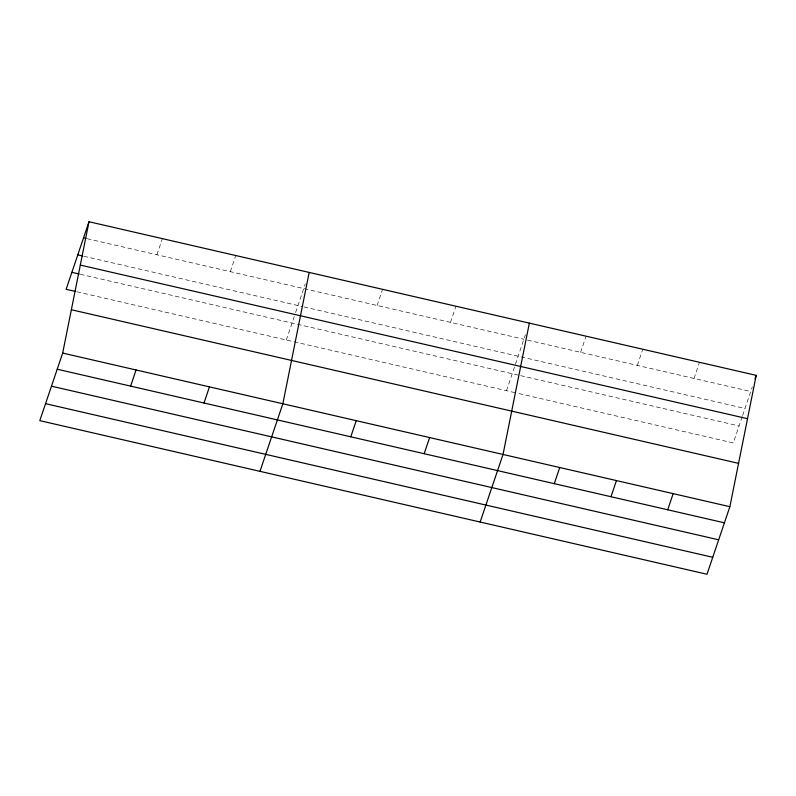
<?xml version="1.0" encoding="UTF-8"?>
<svg xmlns="http://www.w3.org/2000/svg" width="796" height="796" viewBox="0 0 796 796"><rect width="100%" height="100%" fill="white"/><g stroke="black" fill="none" stroke-linecap="round" stroke-linejoin="round"><path stroke-width="0.6" stroke-dasharray="3.98 2.98" d="M156.921 254.77L162.384 238.641M230.323 271.675L235.775 255.536M286.301 340.001L295.207 313.704M295.595 312.539L305.266 283.953M377.105 305.465L382.568 289.326M450.496 322.36L455.959 306.231M506.485 390.697L525.45 334.648M580.602 352.32L586.065 336.181M637.317 365.374L642.78 349.245M694.022 378.438L699.485 362.299M742.23 416.626L733.335 442.924L517.34 393.194M742.628 415.462L752.3 386.886M87.142 238.701L523.887 339.265M527.509 340.101L750.737 391.493M83.799 256.232L302.779 306.649M303.982 306.928L744.996 408.467M80.287 274.272L519.46 375.384M520.674 375.662L739.076 425.95M76.953 291.794L516.136 392.916"/><path stroke-width="1.19" d="M62.675 353.076L88.993 221.736L756.2 375.354L729.872 506.694L707.007 574.264L39.8 420.646L62.675 353.076L729.872 506.694M309.176 272.431L282.849 403.771L259.974 471.341M529.35 323.126L503.022 454.466L480.157 522.027M88.993 221.736L66.128 289.306L75.749 291.525M130.604 386.11L136.066 369.971M203.995 403.005L209.457 386.876M350.777 436.805L356.24 420.666M424.168 453.7L429.631 437.571M554.275 483.66L559.737 467.521M610.99 496.714L616.452 480.585M667.705 509.778L673.167 493.639M755.026 378.816L756.2 375.354M83.53 237.875L85.938 238.432M77.789 254.849L82.605 255.954M80.306 265.078L747.514 418.696M71.869 272.332L79.093 273.993M71.361 309.734L738.559 463.352M57.212 369.215L724.41 522.833M51.461 386.179L718.669 539.807M45.541 403.671L712.748 557.29"/></g></svg>
